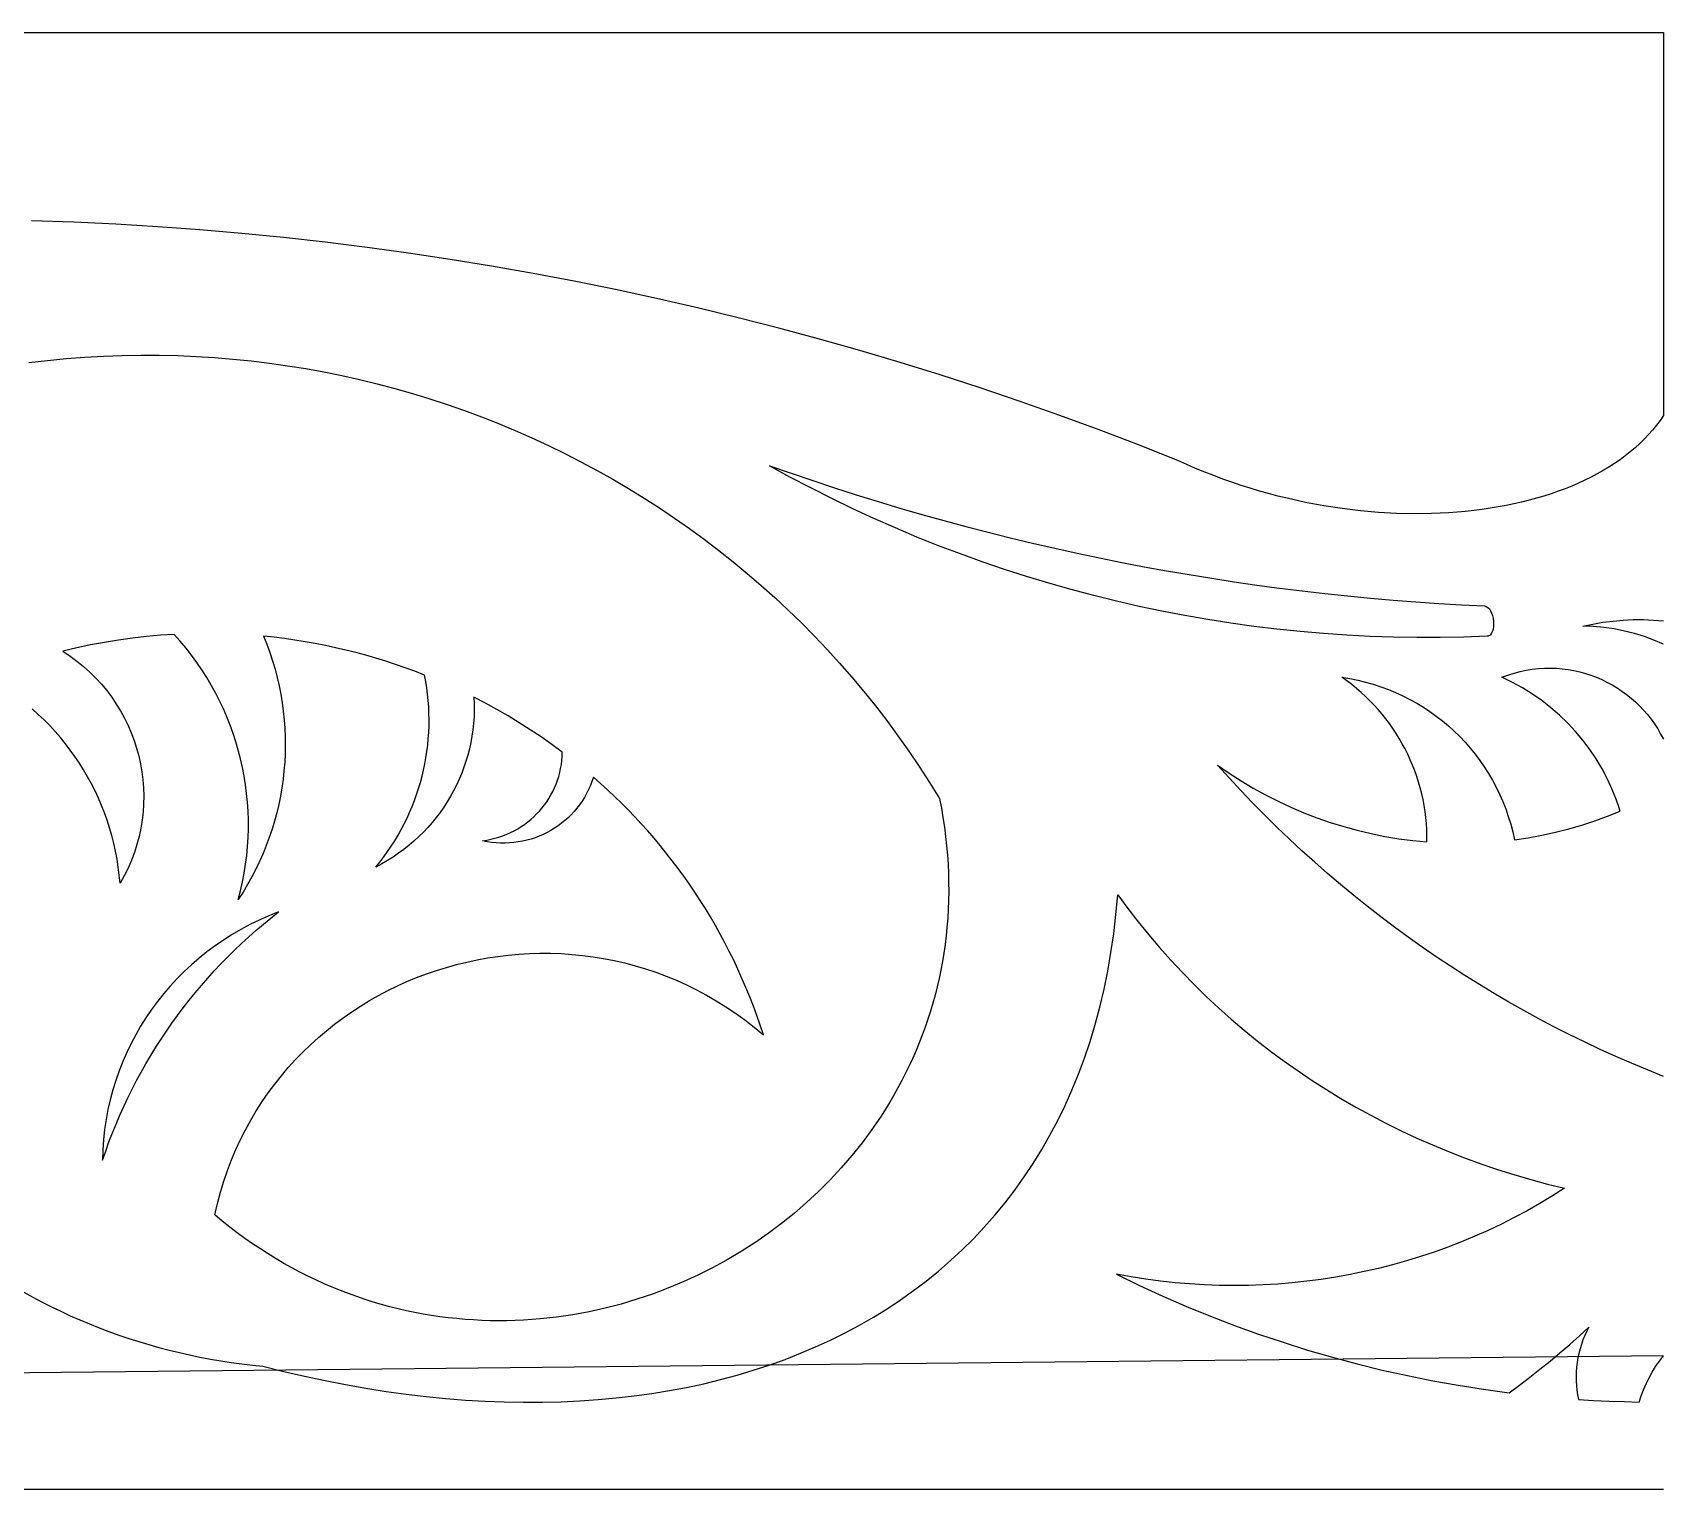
# Model space of a CAD drawing. Extents: x -444 to 493, y 179 to 249.
# Drawn here: x 414.3 to 492.6, y 178.8 to 248.8 of the extents above; entities that cross this region are included whole.
import ezdxf

# ---------------------------------------------------------------- set-up
doc = ezdxf.new("R2010")
doc.units = 0
doc.layers.add('LAYER_1', color=18, linetype='CONTINUOUS')

msp = doc.modelspace()

# ---------------------------------------------------------------- linework, layer by layer
at = {"layer": 'LAYER_1'}
for points in [[(346.176, 248.777), (492.624, 248.777), (492.624, 230.381), (492.462, 230.142), (492.289, 229.909), (492.105, 229.681), (491.911, 229.46), (491.707, 229.244), (491.493, 229.034), (491.269, 228.83), (491.035, 228.632), (490.793, 228.44), (490.541, 228.254), (490.28, 228.074), (490.01, 227.901), (489.732, 227.733), (489.446, 227.572), (489.152, 227.417), (488.849, 227.268), (488.539, 227.126), (488.222, 226.99), (487.898, 226.86), (487.566, 226.737), (487.228, 226.62), (486.883, 226.51), (486.532, 226.406), (486.175, 226.309), (485.812, 226.218), (485.443, 226.134), (485.068, 226.057), (484.688, 225.986), (483.914, 225.865), (483.121, 225.772), (482.311, 225.706), (481.486, 225.668), (480.647, 225.657), (479.797, 225.676), (478.936, 225.723), (478.067, 225.799), (477.192, 225.905), (476.312, 226.04), (475.428, 226.205), (474.543, 226.4), (474.1, 226.509), (473.658, 226.625), (473.216, 226.75), (472.775, 226.882), (472.334, 227.021), (471.895, 227.169), (471.457, 227.324), (471.021, 227.488), (470.586, 227.659), (470.153, 227.838), (469.723, 228.025), (469.295, 228.22), (467.414, 228.966), (465.524, 229.688), (463.626, 230.385), (461.72, 231.058), (459.806, 231.706), (457.885, 232.33), (455.957, 232.929), (454.022, 233.503), (452.08, 234.053), (450.131, 234.578), (448.176, 235.078), (446.215, 235.553), (444.249, 236.003), (442.277, 236.429), (440.299, 236.829), (438.317, 237.204), (436.33, 237.555), (434.338, 237.88), (432.342, 238.18), (430.342, 238.455), (428.339, 238.704), (426.331, 238.928), (424.321, 239.127), (422.308, 239.301), (420.291, 239.449), (418.272, 239.571), (416.251, 239.668), (414.228, 239.74)], [(414.102, 232.919), (414.998, 233.025), (415.894, 233.111), (416.789, 233.18), (417.683, 233.231), (418.577, 233.264), (419.469, 233.279), (420.36, 233.276), (421.249, 233.256), (422.135, 233.218), (423.02, 233.163), (423.902, 233.091), (424.781, 233.001), (425.658, 232.894), (426.53, 232.77), (427.4, 232.63), (428.265, 232.472), (429.127, 232.298), (429.984, 232.107), (430.837, 231.899), (431.685, 231.675), (432.528, 231.435), (433.365, 231.178), (434.197, 230.906), (435.023, 230.617), (435.843, 230.313), (436.657, 229.992), (437.464, 229.656), (438.264, 229.304), (439.057, 228.937), (439.843, 228.554), (440.622, 228.156), (441.392, 227.743), (442.155, 227.314), (442.909, 226.871), (443.654, 226.412), (444.391, 225.939), (445.118, 225.451), (445.836, 224.948), (446.545, 224.431), (447.244, 223.899), (447.932, 223.353), (448.611, 222.792), (449.278, 222.218), (449.935, 221.629), (450.581, 221.027), (451.215, 220.411), (451.837, 219.78), (452.448, 219.137), (453.047, 218.479), (453.633, 217.808), (454.207, 217.124), (454.768, 216.427), (455.315, 215.716), (455.849, 214.993), (456.37, 214.256), (456.877, 213.507), (457.369, 212.744), (457.848, 211.969), (457.935, 211.512), (458.013, 211.056), (458.081, 210.603), (458.139, 210.152), (458.187, 209.704), (458.226, 209.259), (458.255, 208.816), (458.276, 208.376), (458.286, 207.939), (458.288, 207.504), (458.281, 207.073), (458.264, 206.644), (458.239, 206.219), (458.205, 205.796), (458.163, 205.376), (458.112, 204.96), (458.052, 204.547), (457.985, 204.137), (457.909, 203.731), (457.825, 203.328), (457.732, 202.928), (457.632, 202.532), (457.525, 202.139), (457.409, 201.75), (457.286, 201.365), (457.155, 200.983), (457.017, 200.605), (456.872, 200.231), (456.719, 199.861), (456.559, 199.495), (456.393, 199.133), (456.219, 198.775), (456.039, 198.421), (455.852, 198.071), (455.658, 197.726), (455.458, 197.385), (455.252, 197.048), (455.039, 196.715), (454.82, 196.387), (454.595, 196.064), (454.127, 195.431), (453.636, 194.816), (453.123, 194.221), (452.588, 193.646), (452.033, 193.091), (451.458, 192.556), (450.864, 192.042), (450.252, 191.55), (449.622, 191.08), (448.976, 190.632), (448.315, 190.207), (447.638, 189.805), (446.947, 189.427), (446.244, 189.073), (445.527, 188.744), (444.799, 188.44), (444.061, 188.162), (443.312, 187.91), (442.554, 187.684), (441.788, 187.485), (441.014, 187.313), (440.234, 187.169), (439.447, 187.054), (438.656, 186.967), (437.86, 186.91), (437.461, 186.892), (437.061, 186.882), (436.661, 186.879), (436.26, 186.884), (435.858, 186.897), (435.456, 186.917), (435.054, 186.945), (434.652, 186.981), (434.249, 187.024), (433.847, 187.076), (433.445, 187.136), (433.043, 187.203), (432.642, 187.279), (432.241, 187.363), (431.84, 187.455), (431.441, 187.555), (431.042, 187.664), (430.644, 187.781), (430.247, 187.906), (429.851, 188.04), (429.456, 188.183), (429.062, 188.334), (428.67, 188.493), (428.28, 188.662), (427.891, 188.839), (427.503, 189.025), (427.118, 189.22), (426.734, 189.424), (426.352, 189.637), (425.973, 189.859), (425.596, 190.09), (425.221, 190.33), (424.848, 190.58), (424.478, 190.838), (424.111, 191.106), (423.746, 191.384), (423.384, 191.671), (423.025, 191.967), (423.152, 192.516), (423.297, 193.055), (423.458, 193.583), (423.636, 194.1), (423.829, 194.607), (424.039, 195.102), (424.263, 195.587), (424.503, 196.06), (424.757, 196.522), (425.025, 196.972), (425.306, 197.411), (425.601, 197.838), (425.909, 198.253), (426.229, 198.656), (426.562, 199.047), (426.906, 199.426), (427.261, 199.793), (427.627, 200.146), (428.004, 200.487), (428.391, 200.816), (428.787, 201.131), (429.193, 201.434), (429.608, 201.723), (430.031, 201.999), (430.462, 202.261), (430.901, 202.51), (431.348, 202.745), (431.801, 202.967), (432.261, 203.174), (432.727, 203.367), (433.198, 203.546), (433.675, 203.711), (434.157, 203.861), (434.644, 203.997), (435.134, 204.118), (435.629, 204.224), (436.127, 204.315), (436.627, 204.39), (437.13, 204.451), (437.636, 204.496), (438.143, 204.526), (438.652, 204.54), (439.161, 204.538), (439.671, 204.52), (440.181, 204.487), (440.691, 204.437), (441.201, 204.371), (441.709, 204.288), (442.216, 204.189), (442.722, 204.073), (443.225, 203.94), (443.725, 203.79), (444.222, 203.623), (444.716, 203.439), (445.207, 203.238), (445.693, 203.019), (446.174, 202.783), (446.651, 202.528), (447.122, 202.256), (447.587, 201.966), (448.046, 201.658), (448.499, 201.332), (448.945, 200.987), (449.383, 200.623), (449.231, 201.086), (449.071, 201.545), (448.903, 201.999), (448.728, 202.449), (448.546, 202.893), (448.357, 203.334), (448.161, 203.769), (447.958, 204.2), (447.748, 204.626), (447.531, 205.047), (447.307, 205.464), (447.077, 205.875), (446.84, 206.282), (446.597, 206.683), (446.347, 207.08), (446.091, 207.471), (445.829, 207.857), (445.561, 208.238), (445.287, 208.614), (445.007, 208.985), (444.721, 209.35), (444.429, 209.71), (444.132, 210.065), (443.829, 210.414), (443.52, 210.758), (443.207, 211.096), (442.888, 211.428), (442.563, 211.755), (442.234, 212.077), (441.9, 212.393), (441.56, 212.703), (441.216, 213.007), (441.149, 212.799), (441.072, 212.597), (440.986, 212.4), (440.891, 212.21), (440.787, 212.025), (440.675, 211.846), (440.556, 211.674), (440.428, 211.508), (440.294, 211.349), (440.152, 211.197), (440.004, 211.052), (439.85, 210.914), (439.689, 210.784), (439.522, 210.661), (439.351, 210.545), (439.173, 210.438), (438.992, 210.339), (438.805, 210.248), (438.615, 210.166), (438.42, 210.092), (438.222, 210.027), (438.02, 209.971), (437.816, 209.924), (437.609, 209.887), (437.399, 209.859), (437.188, 209.841), (436.974, 209.832), (436.759, 209.834), (436.543, 209.846), (436.327, 209.868), (436.109, 209.901), (435.892, 209.945), (436.095, 209.976), (436.295, 210.015), (436.491, 210.064), (436.683, 210.12), (436.872, 210.185), (437.056, 210.258), (437.236, 210.338), (437.411, 210.426), (437.581, 210.521), (437.746, 210.623), (437.907, 210.732), (438.061, 210.848), (438.21, 210.97), (438.354, 211.098), (438.491, 211.232), (438.622, 211.371), (438.747, 211.516), (438.866, 211.667), (438.977, 211.822), (439.082, 211.983), (439.179, 212.148), (439.269, 212.317), (439.352, 212.49), (439.427, 212.668), (439.494, 212.849), (439.553, 213.033), (439.603, 213.221), (439.645, 213.412), (439.679, 213.606), (439.703, 213.802), (439.719, 214.001), (439.725, 214.202), (439.22, 214.573), (438.708, 214.932), (438.188, 215.28), (437.66, 215.617), (437.125, 215.941), (436.583, 216.254), (436.034, 216.555), (435.479, 216.844), (435.492, 216.526), (435.494, 216.211), (435.484, 215.896), (435.462, 215.584), (435.429, 215.274), (435.384, 214.966), (435.329, 214.661), (435.262, 214.359), (435.185, 214.06), (435.097, 213.765), (434.999, 213.473), (434.89, 213.185), (434.771, 212.902), (434.642, 212.623), (434.503, 212.349), (434.354, 212.08), (434.195, 211.817), (434.027, 211.558), (433.85, 211.306), (433.664, 211.06), (433.468, 210.82), (433.264, 210.587), (433.051, 210.361), (432.829, 210.142), (432.599, 209.93), (432.361, 209.727), (432.114, 209.531), (431.86, 209.343), (431.597, 209.164), (431.327, 208.993), (431.05, 208.832), (430.765, 208.679), (430.962, 208.924), (431.152, 209.173), (431.334, 209.427), (431.508, 209.684), (431.675, 209.946), (431.834, 210.211), (431.985, 210.481), (432.128, 210.753), (432.264, 211.029), (432.391, 211.308), (432.511, 211.591), (432.622, 211.876), (432.726, 212.163), (432.821, 212.453), (432.908, 212.746), (432.987, 213.041), (433.058, 213.337), (433.121, 213.636), (433.175, 213.936), (433.221, 214.237), (433.259, 214.54), (433.288, 214.844), (433.309, 215.149), (433.321, 215.455), (433.325, 215.761), (433.32, 216.068), (433.306, 216.375), (433.284, 216.682), (433.253, 216.989), (433.214, 217.296), (433.166, 217.603), (433.108, 217.909), (432.646, 218.087), (432.18, 218.258), (431.711, 218.42), (431.239, 218.575), (430.764, 218.721), (430.286, 218.859), (429.806, 218.988), (429.322, 219.11), (428.836, 219.223), (428.348, 219.327), (427.858, 219.424), (427.365, 219.511), (426.87, 219.59), (426.374, 219.66), (425.875, 219.722), (425.375, 219.775), (425.531, 219.384), (425.674, 218.99), (425.805, 218.593), (425.923, 218.194), (426.028, 217.792), (426.12, 217.389), (426.2, 216.983), (426.267, 216.577), (426.322, 216.169), (426.364, 215.76), (426.394, 215.351), (426.411, 214.941), (426.415, 214.532), (426.407, 214.122), (426.387, 213.714), (426.354, 213.306), (426.309, 212.899), (426.251, 212.494), (426.181, 212.09), (426.099, 211.688), (426.004, 211.289), (425.897, 210.892), (425.778, 210.498), (425.647, 210.107), (425.503, 209.719), (425.347, 209.335), (425.179, 208.955), (424.999, 208.579), (424.807, 208.208), (424.603, 207.841), (424.387, 207.48), (424.159, 207.123), (424.268, 207.545), (424.362, 207.968), (424.444, 208.393), (424.511, 208.818), (424.564, 209.244), (424.604, 209.67), (424.63, 210.097), (424.643, 210.522), (424.642, 210.948), (424.627, 211.372), (424.6, 211.795), (424.559, 212.216), (424.505, 212.636), (424.438, 213.054), (424.358, 213.469), (424.265, 213.881), (424.159, 214.29), (424.04, 214.697), (423.909, 215.099), (423.765, 215.497), (423.609, 215.892), (423.44, 216.281), (423.258, 216.666), (423.064, 217.046), (422.858, 217.42), (422.64, 217.789), (422.41, 218.151), (422.168, 218.508), (421.914, 218.857), (421.648, 219.2), (421.37, 219.535), (421.08, 219.863), (420.413, 219.818), (419.744, 219.757), (419.075, 219.68), (418.406, 219.587), (417.736, 219.478), (417.066, 219.352), (416.397, 219.209), (415.728, 219.05), (416.076, 218.818), (416.409, 218.573), (416.727, 218.314), (417.029, 218.042), (417.315, 217.758), (417.585, 217.463), (417.84, 217.157), (418.078, 216.841), (418.299, 216.515), (418.504, 216.18), (418.693, 215.837), (418.864, 215.487), (419.018, 215.13), (419.155, 214.766), (419.275, 214.397), (419.377, 214.023), (419.461, 213.644), (419.528, 213.262), (419.576, 212.877), (419.606, 212.49), (419.617, 212.101), (419.61, 211.711), (419.584, 211.321), (419.539, 210.931), (419.475, 210.542), (419.392, 210.155), (419.289, 209.77), (419.167, 209.388), (419.024, 209.009), (418.862, 208.635), (418.68, 208.265), (418.477, 207.901), (418.442, 208.291), (418.394, 208.678), (418.334, 209.062), (418.262, 209.442), (418.179, 209.82), (418.084, 210.193), (417.977, 210.563), (417.859, 210.928), (417.73, 211.289), (417.59, 211.645), (417.438, 211.997), (417.277, 212.343), (417.104, 212.684), (416.921, 213.02), (416.728, 213.35), (416.525, 213.673), (416.311, 213.991), (416.088, 214.302), (415.855, 214.606), (415.613, 214.903), (415.361, 215.193), (415.1, 215.476), (414.83, 215.751), (414.551, 216.019), (414.263, 216.278)], [(492.624, 219.384), (492.172, 219.581), (491.709, 219.753), (491.237, 219.901), (490.755, 220.023), (490.266, 220.12), (489.769, 220.191), (489.266, 220.234), (488.757, 220.25), (489.239, 220.356), (489.722, 220.441), (490.207, 220.504), (490.692, 220.547), (491.177, 220.569), (491.661, 220.57), (492.143, 220.55), (492.624, 220.511)], [(492.624, 198.622), (491.857, 198.93), (491.095, 199.25), (490.339, 199.581), (489.588, 199.922), (488.842, 200.275), (488.103, 200.638), (487.368, 201.011), (486.64, 201.395), (485.918, 201.79), (485.202, 202.195), (484.491, 202.61), (483.788, 203.036), (483.09, 203.472), (482.399, 203.918), (481.715, 204.373), (481.037, 204.839), (480.366, 205.315), (479.703, 205.8), (479.046, 206.296), (478.396, 206.801), (477.754, 207.315), (477.119, 207.839), (476.491, 208.372), (475.871, 208.915), (475.259, 209.467), (474.655, 210.028), (474.059, 210.599), (473.47, 211.178), (472.89, 211.767), (472.318, 212.364), (471.755, 212.97), (471.2, 213.585), (471.76, 213.196), (472.333, 212.827), (472.916, 212.478), (473.511, 212.15), (474.115, 211.843), (474.729, 211.556), (475.351, 211.291), (475.982, 211.048), (476.621, 210.825), (477.267, 210.625), (477.92, 210.447), (478.579, 210.29), (479.244, 210.156), (479.914, 210.045), (480.588, 209.956), (481.266, 209.891), (481.266, 210.185), (481.256, 210.479), (481.238, 210.771), (481.211, 211.061), (481.175, 211.35), (481.13, 211.636), (481.076, 211.921), (481.014, 212.203), (480.943, 212.483), (480.863, 212.76), (480.776, 213.034), (480.68, 213.305), (480.576, 213.573), (480.464, 213.837), (480.344, 214.098), (480.216, 214.355), (480.08, 214.608), (479.937, 214.857), (479.786, 215.101), (479.627, 215.341), (479.461, 215.576), (479.288, 215.806), (479.107, 216.031), (478.92, 216.251), (478.725, 216.466), (478.523, 216.674), (478.315, 216.877), (478.099, 217.074), (477.877, 217.265), (477.649, 217.449), (477.414, 217.627), (477.172, 217.798), (477.559, 217.736), (477.941, 217.66), (478.317, 217.569), (478.688, 217.464), (479.052, 217.345), (479.41, 217.213), (479.761, 217.067), (480.106, 216.909), (480.443, 216.737), (480.772, 216.554), (481.093, 216.358), (481.406, 216.151), (481.711, 215.932), (482.006, 215.702), (482.293, 215.462), (482.57, 215.21), (482.837, 214.949), (483.095, 214.677), (483.342, 214.396), (483.578, 214.105), (483.803, 213.806), (484.017, 213.497), (484.219, 213.18), (484.41, 212.855), (484.588, 212.522), (484.754, 212.181), (484.907, 211.833), (485.047, 211.478), (485.174, 211.117), (485.287, 210.749), (485.386, 210.374), (485.471, 209.994), (486.133, 210.092), (486.788, 210.212), (487.436, 210.352), (488.075, 210.514), (488.707, 210.696), (489.329, 210.898), (489.942, 211.12), (490.546, 211.361), (490.461, 211.628), (490.368, 211.892), (490.164, 212.409), (489.932, 212.912), (489.675, 213.401), (489.393, 213.875), (489.087, 214.331), (488.757, 214.771), (488.405, 215.192), (488.031, 215.594), (487.636, 215.976), (487.221, 216.337), (486.786, 216.677), (486.333, 216.993), (485.861, 217.286), (485.619, 217.424), (485.372, 217.555), (485.122, 217.679), (484.867, 217.798), (485.158, 217.906), (485.45, 217.999), (485.742, 218.076), (486.035, 218.139), (486.327, 218.186), (486.618, 218.219), (486.908, 218.237), (487.197, 218.241), (487.484, 218.232), (487.768, 218.209), (488.05, 218.173), (488.328, 218.123), (488.603, 218.061), (488.875, 217.987), (489.141, 217.9), (489.403, 217.802), (489.66, 217.691), (489.912, 217.57), (490.157, 217.437), (490.396, 217.293), (490.628, 217.139), (490.854, 216.975), (491.071, 216.8), (491.281, 216.616), (491.482, 216.422), (491.675, 216.219), (491.858, 216.007), (492.032, 215.786), (492.196, 215.556), (492.35, 215.319), (492.492, 215.073), (492.624, 214.82)], [(413.852, 188.251), (414.29, 188.01), (414.733, 187.777), (415.18, 187.551), (415.631, 187.334), (416.086, 187.124), (416.545, 186.922), (417.008, 186.728), (417.475, 186.542), (417.945, 186.365), (418.419, 186.195), (418.896, 186.034), (419.376, 185.881), (419.859, 185.736), (420.345, 185.599), (420.834, 185.471), (421.326, 185.351), (421.82, 185.24), (422.317, 185.137), (422.816, 185.042), (423.318, 184.957), (423.821, 184.879), (424.327, 184.811), (424.834, 184.751), (425.343, 184.7), (426.343, 184.449), (427.337, 184.218), (428.327, 184.006), (429.31, 183.814), (430.288, 183.641), (431.259, 183.488), (432.224, 183.354), (433.182, 183.24), (434.133, 183.146), (435.076, 183.071), (436.011, 183.015), (436.939, 182.979), (437.858, 182.962), (438.768, 182.965), (439.669, 182.987), (440.561, 183.028), (441.443, 183.089), (442.315, 183.169), (443.178, 183.268), (444.029, 183.386), (444.87, 183.524), (445.699, 183.681), (446.517, 183.857), (447.324, 184.052), (448.118, 184.267), (448.9, 184.501), (449.669, 184.753), (450.425, 185.025), (451.168, 185.316), (451.897, 185.626), (452.612, 185.955), (453.314, 186.303), (454, 186.67), (454.672, 187.056), (455.328, 187.461), (455.97, 187.885), (456.595, 188.327), (457.204, 188.789), (457.797, 189.27), (458.374, 189.769), (458.933, 190.287), (459.475, 190.824), (460, 191.38), (460.506, 191.954), (460.995, 192.547), (461.465, 193.159), (461.916, 193.79), (462.348, 194.439), (462.76, 195.107), (463.153, 195.794), (463.526, 196.499), (463.878, 197.223), (464.21, 197.965), (464.521, 198.726), (464.811, 199.505), (465.079, 200.303), (465.325, 201.12), (465.549, 201.954), (465.75, 202.808), (465.929, 203.679), (466.085, 204.569), (466.217, 205.478), (466.325, 206.405), (466.41, 207.35), (466.891, 206.697), (467.386, 206.055), (467.897, 205.426), (468.422, 204.809), (468.961, 204.204), (469.514, 203.612), (470.081, 203.033), (470.661, 202.467), (471.254, 201.914), (471.86, 201.375), (472.478, 200.849), (473.109, 200.337), (473.751, 199.839), (474.406, 199.354), (475.072, 198.884), (475.749, 198.429), (476.437, 197.988), (477.135, 197.562), (477.844, 197.151), (478.563, 196.755), (479.292, 196.375), (480.031, 196.009), (480.778, 195.66), (481.535, 195.327), (482.301, 195.009), (483.075, 194.708), (483.857, 194.423), (484.647, 194.155), (485.445, 193.903), (486.25, 193.669), (487.062, 193.451), (487.881, 193.251), (487.289, 192.875), (486.688, 192.514), (486.08, 192.168), (485.463, 191.838), (484.839, 191.523), (484.207, 191.224), (483.569, 190.94), (482.924, 190.673), (482.273, 190.42), (481.616, 190.184), (480.953, 189.964), (480.286, 189.759), (479.613, 189.571), (478.936, 189.398), (478.254, 189.242), (477.569, 189.102), (476.88, 188.978), (476.188, 188.87), (475.493, 188.779), (474.795, 188.704), (474.095, 188.646), (473.394, 188.605), (472.691, 188.58), (471.986, 188.572), (471.281, 188.58), (470.575, 188.606), (469.869, 188.648), (469.163, 188.707), (468.458, 188.783), (467.753, 188.877), (467.05, 188.987), (466.348, 189.115), (467.459, 188.576), (468.582, 188.06), (469.716, 187.569), (470.861, 187.101), (472.015, 186.657), (473.179, 186.238), (474.352, 185.844), (475.533, 185.474), (476.721, 185.129), (477.917, 184.809), (479.119, 184.514), (480.327, 184.244), (481.54, 184), (482.759, 183.781), (483.981, 183.588), (485.207, 183.421), (485.709, 183.791), (486.205, 184.168), (486.695, 184.552), (487.178, 184.944), (487.655, 185.342), (488.125, 185.747), (488.588, 186.16), (489.044, 186.579), (488.939, 186.375), (488.844, 186.167), (488.759, 185.957), (488.684, 185.744), (488.618, 185.529), (488.562, 185.312), (488.516, 185.093), (488.48, 184.873), (488.453, 184.652), (488.436, 184.43), (488.429, 184.208), (488.432, 183.985), (488.445, 183.763), (488.468, 183.541), (488.5, 183.32), (488.543, 183.1), (489.273, 183.055), (490.003, 183.019), (490.734, 182.993), (491.464, 182.975), (491.561, 183.275), (491.671, 183.569), (491.796, 183.857), (491.935, 184.139), (492.087, 184.414), (492.253, 184.682), (492.432, 184.943), (492.623, 185.195), (-126.201, 178.777)], [(492.624, 178.777), (334.689, 178.777)]]:
    msp.add_lwpolyline(points, dxfattribs=at)
msp.add_lwpolyline([(484.161, 219.775, -0.140096), (449.675, 227.967, 0.074358), (484.029, 221.228), (484.073, 221.222), (484.115, 221.208), (484.194, 221.16), (484.263, 221.088), (484.323, 220.995), (484.372, 220.886), (484.412, 220.764), (484.441, 220.635), (484.459, 220.501), (484.466, 220.368), (484.461, 220.238), (484.443, 220.117), (484.413, 220.008), (484.371, 219.915), (484.314, 219.843), (484.281, 219.815), (484.245, 219.794), (484.204, 219.781)], format="xyb", close=True, dxfattribs=at)
msp.add_lwpolyline([(417.638, 194.594), (417.788, 195.034), (417.946, 195.47), (418.112, 195.903), (418.286, 196.332), (418.468, 196.758), (418.657, 197.18), (418.855, 197.598), (419.059, 198.013), (419.272, 198.423), (419.492, 198.829), (419.719, 199.231), (419.954, 199.628), (420.196, 200.021), (420.446, 200.41), (420.702, 200.794), (420.966, 201.173), (421.236, 201.548), (421.514, 201.917), (421.799, 202.282), (422.09, 202.641), (422.388, 202.996), (422.693, 203.345), (423.004, 203.688), (423.322, 204.026), (423.647, 204.359), (423.978, 204.686), (424.315, 205.007), (424.659, 205.322), (425.008, 205.632), (425.364, 205.935), (425.726, 206.232), (426.094, 206.523), (425.626, 206.338), (425.168, 206.136), (424.72, 205.918), (424.283, 205.685), (423.857, 205.437), (423.443, 205.174), (423.04, 204.898), (422.65, 204.607), (422.271, 204.303), (421.905, 203.987), (421.553, 203.657), (421.213, 203.316), (420.887, 202.963), (420.574, 202.599), (420.276, 202.224), (419.991, 201.838), (419.722, 201.443), (419.467, 201.038), (419.228, 200.624), (419.004, 200.201), (418.797, 199.769), (418.605, 199.33), (418.429, 198.883), (418.271, 198.43), (418.129, 197.969), (418.005, 197.502), (417.898, 197.03), (417.809, 196.552), (417.738, 196.069), (417.686, 195.581), (417.652, 195.089)], close=True, dxfattribs=at)

doc.saveas('drawing.dxf')
